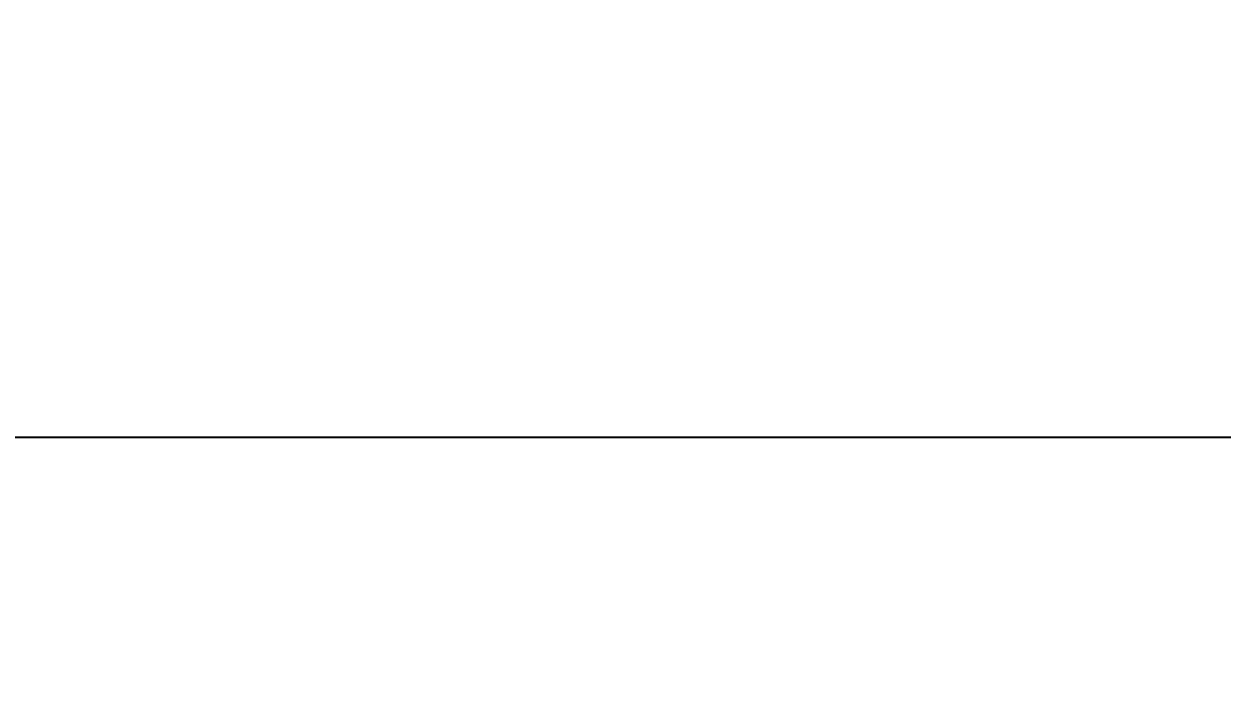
# Model space of a CAD drawing. Header units: millimetres. Extents: x -8731 to 85711, y -14522 to 31379.
# Drawn here: x 7204 to 8208, y 15482 to 16051 of the extents above; entities that cross this region are included whole.
import ezdxf
from ezdxf import colors
from ezdxf.entities.mleader import LeaderData, LeaderLine
from ezdxf.enums import TextEntityAlignment as Align
from ezdxf.math import Vec2, Vec3

# ---------------------------------------------------------------- set-up
doc = ezdxf.new("R2010")
doc.units = ezdxf.units.MM
doc.header["$LTSCALE"] = 4
doc.layers.add('08_DIM', color=3, linetype='Continuous', lineweight=13)
doc.styles.get("Standard").update_dxf_attribs({"font": 'txt.shx', "bigfont": 'extfont2.shx'})

# ---------------------------------------------------------------- blocks, each defined once
blk = doc.blocks.new('AM_BALLOON1')
at = {"transparency": 16777216}
blk.add_circle((0, 0), 5, dxfattribs=at)
blk.add_attdef('B_NUMBER', text='', height=3, dxfattribs=at).set_placement((0, 0), align=Align.MIDDLE_CENTER)
blk = doc.blocks.new('_OPEN')
at = {"color": 0, "linetype": 'ByBlock'}
for p, q in [((-1, 0.167), (0, 0)), ((0, 0), (-1, -0.167)), ((0, 0), (-1, 0))]:
    blk.add_line(p, q, dxfattribs=at)

msp = doc.modelspace()

# ---------------------------------------------------------------- linework, layer by layer
at = {"layer": 'Defpoints'}
msp.add_lwpolyline([(4003.10752, 15705.13237), (8652.0474, 15705.13237), (8652.0474, 12433.02866), (4003.10752, 12433.02866)], close=True, dxfattribs=at)

# ---------------------------------------------------------------- leaders
at = {"layer": '08_DIM'}
ml = msp.add_multileader_block('Standard', dxfattribs=at)
ml.set_content('AM_BALLOON1', color=256, scale=15)
ml.set_attribute('B_NUMBER', 'AF', width=0)
ml.set_leader_properties(color=256, linetype='ByLayer', lineweight=-1)
ml.set_arrow_properties(name='OPEN')
ml.build(insert=Vec2(0, 0))
ml.multileader.update_dxf_attribs({"leader_type": 0, "has_dogleg": 0, "text_right_attachment_type": 6, "dogleg_length": 0, "arrow_head_size": 30, "scale": 15, "block_connection_type": 1})
ctx = ml.context
ctx.base_point, ctx.scale, ctx.char_height, ctx.arrow_head_size, ctx.landing_gap_size, ctx.plane_origin = Vec3(8262.14661, 16915.24927), 15, 60, 30, 30, Vec3(8262.14661, 16915.24927)
ctx.right_attachment, ctx.attachment_type = 6, 1
notes = []
notes.append((ctx, [(0, (0, 0, 0), (0, 0), (1, 0), 1, [])]))
ctx.block.insert = Vec3(8262.14661, 16915.24927)
ml = msp.add_multileader_block('Standard', dxfattribs=at)
ml.set_content('AM_BALLOON1', color=256, scale=15)
ml.set_attribute('B_NUMBER', 'AO', width=0)
ml.set_leader_properties(color=256, linetype='ByLayer', lineweight=-1)
ml.set_arrow_properties(name='OPEN')
ml.build(insert=Vec2(0, 0))
ml.multileader.update_dxf_attribs({"leader_type": 0, "has_dogleg": 0, "text_right_attachment_type": 6, "dogleg_length": 0, "arrow_head_size": 30, "scale": 15, "block_connection_type": 1})
ctx = ml.context
ctx.base_point, ctx.scale, ctx.char_height, ctx.arrow_head_size, ctx.landing_gap_size, ctx.plane_origin = Vec3(11532.59715, 15665.61266), 15, 60, 30, 30, Vec3(11532.59715, 15665.61266)
ctx.right_attachment, ctx.attachment_type = 6, 1
notes.append((ctx, [(0, (0, 0, 0), (0, 0), (1, 0), 1, [])]))
ctx.block.insert = Vec3(11532.59715, 15665.61266)
for ctx, leaders in notes:
    for number, flags, end, landing, length, lines in leaders:
        leader = LeaderData()
        leader.index, (leader.has_last_leader_line, leader.has_dogleg_vector, leader.attachment_direction) = number, flags
        leader.last_leader_point, leader.dogleg_vector, leader.dogleg_length = Vec3(end), Vec3(landing), length
        for number, points, colour, breaks in lines:
            line = LeaderLine()
            line.index, line.vertices, line.color, line.breaks = number, Vec3.list(points), colors.encode_raw_color(colour), breaks
            leader.lines.append(line)
        ctx.leaders.append(leader)

doc.saveas('drawing.dxf')
